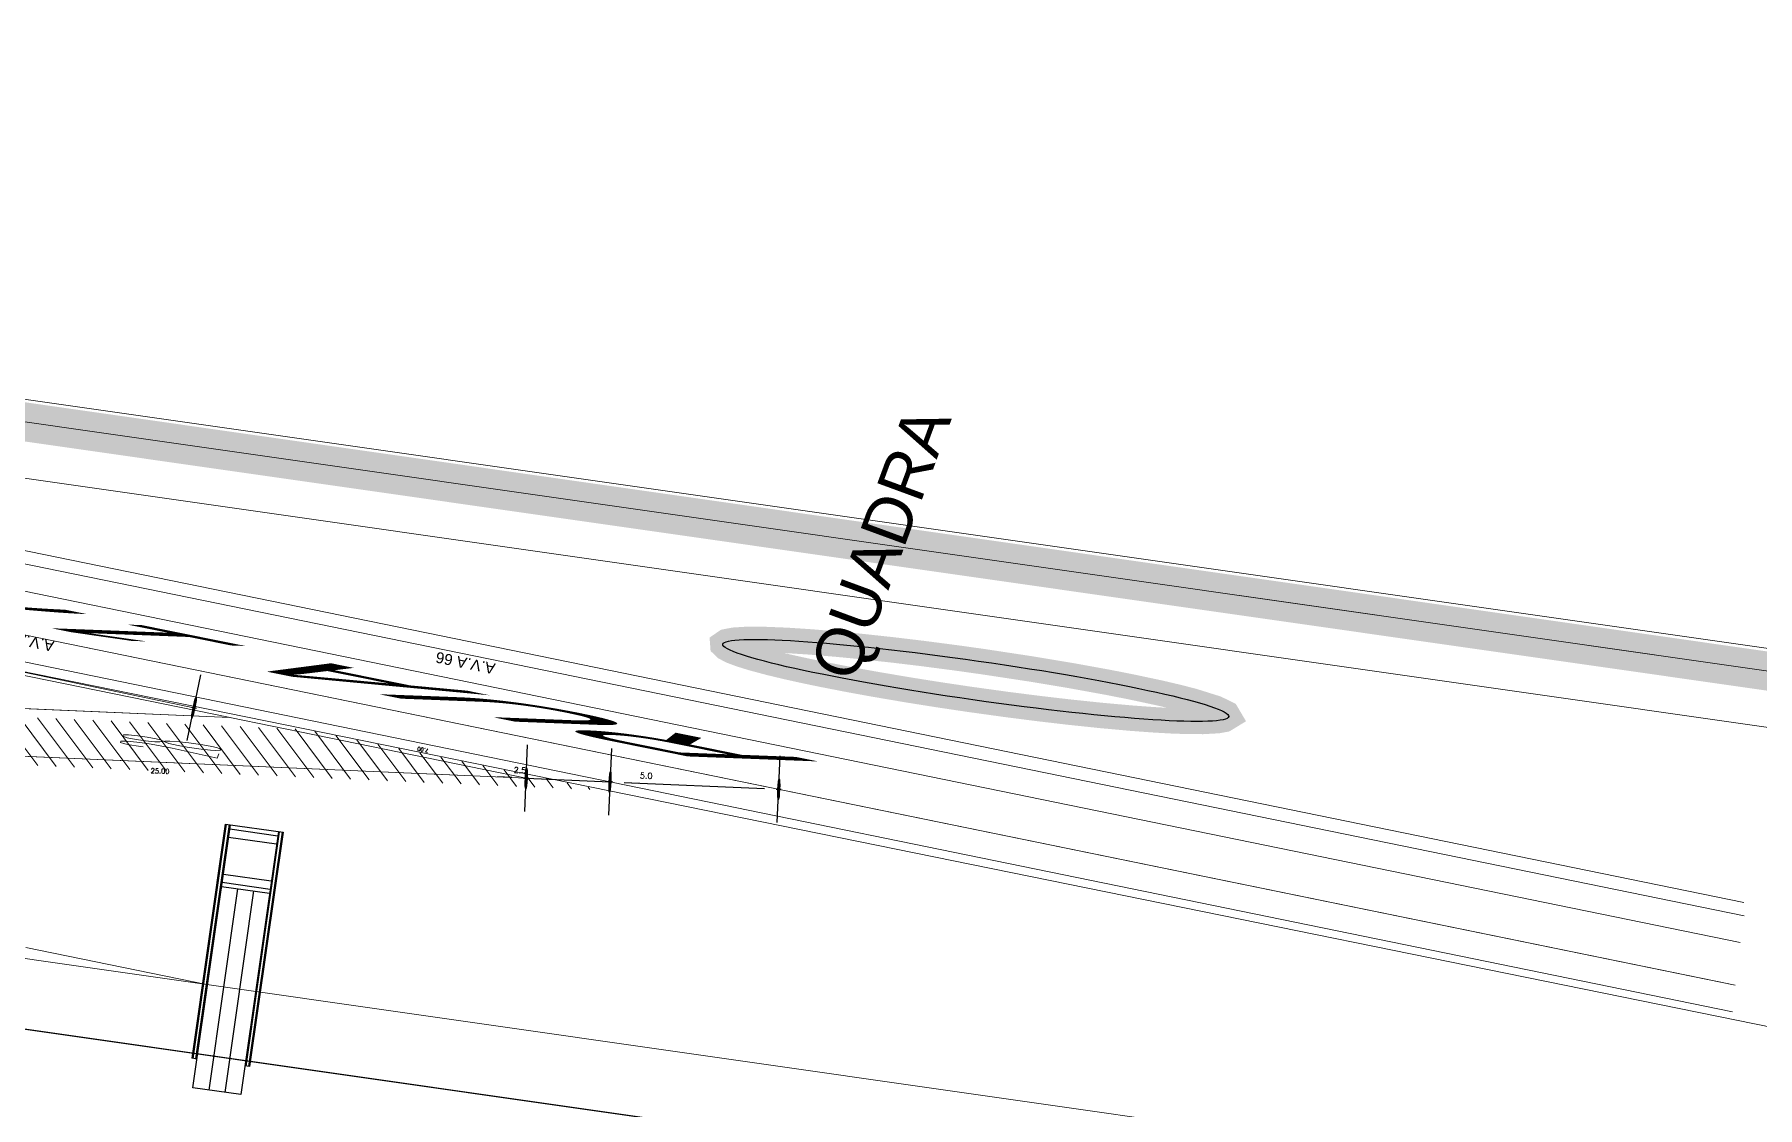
# Model space of a CAD drawing. Header units: millimetres. Extents: x -361192058 to 101130107379, y -14071650034 to 19218552450.
# Drawn here: x -135462.4 to -135199, y 40486.9 to 40651 of the extents above; entities that cross this region are included whole.
import ezdxf
from ezdxf.enums import TextEntityAlignment as Align

# ---------------------------------------------------------------- set-up
doc = ezdxf.new("R2010")
doc.units = ezdxf.units.MM
doc.header["$LTSCALE"] = 0.5
doc.linetypes.add('CONTINUO', pattern=[0])
for name, color, linetype in [('02', 2, 'Continuous'), ('Bra-Rua Calçadas', 1, 'Continuous'), ('Calçada', 1, 'Continuous'), ('Cota', 8, 'Continuous'), ('GR_PENA_FINA', 7, 'Continuous'), ('Lotes', 2, 'Continuous'), ('MOBIL-I', 251, 'Continuous'), ('Nomes de Ruas', 3, 'Continuous'), ('Numero de lotes', 5, 'Continuous'), ('númeraçãoquadras', 4, 'Continuous'), ('PISO', 8, 'Continuous'), ('TXT A.VERDES', 7, 'Continuous'), ('Área Verde Alameda etc.', 92, 'Continuous')]:
    doc.layers.add(name, color=color, linetype=linetype)
doc.styles.add('arcad1', font='romans.shx')
doc.styles.add('ARIAL', font='arial.ttf', dxfattribs={"height": 0.25})
doc.styles.add('ROMANS', font='romans', dxfattribs={"height": 0.1})
doc.styles.get("Standard").update_dxf_attribs({"font": 'txt.shx', "height": 0.12})
doc.styles.add('STYLE1', font='sanss___.ttf')
doc.dimstyles.new('BOLA100', dxfattribs={"dimscale": 0, "dimtxt": 1.9, "dimasz": 0.18, "dimexe": 0.18, "dimexo": 0.063, "dimgap": 0, "dimtad": 1, "dimzin": 4, "dimdsep": 46, "dimtxsty": 'ROMANS', "dimcen": 0.09, "dimse1": 1, "dimse2": 1, "dimsd1": 1, "dimsd2": 1, "dimclrt": 256, "dimaunit": 1, "dimadec": 4, "dimazin": 0, "dimtfac": 1.2, "dimtix": 1, "dimtmove": 2, "dimatfit": 3, "dimfxl": 0, "dimtvp": 2, "dimtolj": 1, "dimtzin": 4, "dimarcsym": 0})
doc.dimstyles.new('ESCALA50', dxfattribs={"dimtxt": 0.1, "dimasz": 0.06, "dimexe": 0.18, "dimexo": 0.06, "dimgap": 0.1, "dimtad": 1, "dimzin": 4, "dimdsep": 46, "dimtxsty": 'Standard', "dimblk1": 'BOLA', "dimblk2": 'BOLA', "dimsah": 1, "dimcen": -0.06, "dimse1": 1, "dimse2": 1, "dimclrd": 7, "dimclrt": 3, "dimadec": 0, "dimazin": 0, "dimtfac": 1, "dimtix": 1, "dimtmove": 0, "dimatfit": 3, "dimldrblk": 'BOLA', "dimfxl": 0, "dimtolj": 1, "dimtzin": 4, "dimarcsym": 0})

# ---------------------------------------------------------------- blocks, each defined once
blk = doc.blocks.new('s1')
for p, q in [((0.7674364706324468, 1.48958902927825), (0.7674364706322194, 2.098776529278439)), ((0.7674364706322194, 2.098776529278439), (2.70721772063257, 2.098776529278439)), ((0.9277489706321376, 1.414776529278242), (0.9277489706321376, 2.098776529278439)), ((2.546905220632425, 2.098776529278894), (2.54690522063288, 1.414776529278697)), ((2.70721772063257, 2.098776529278439), (2.707217720632798, 1.489589029279159)), ((0.9277489706321376, 1.938464029278293), (2.546905220632425, 1.938464029278293)), ((1.467467720632385, 1.938464029278293), (1.467467720632385, 1.414776529278242)), ((2.007186470632632, 1.938464029278293), (2.007186470632632, 1.414776529278242)), ((0.9277489706321376, 1.48958902927825), (0.7674364706324468, 1.48958902927825)), ((2.707217720632798, 1.489589029279159), (2.54690522063288, 1.489589029279159)), ((2.54690522063288, 1.414776529278242), (0.9277489706321376, 1.414776529278242))]:
    blk.add_line(p, q)
at = {"layer": 'PISO'}
for p, q in [((0.7781239706325778, 1.48958902927825), (0.7781239706325778, 2.098776529278439)), ((0.799498970632385, 1.48958902927825), (0.799498970632385, 2.098776529278439)), ((0.8956864706326542, 1.48958902927825), (0.8956864706321994, 2.098776529278439)), ((0.9170614706324614, 1.48958902927825), (0.9170614706324614, 2.098776529278439)), ((0.9277489706321376, 2.088089029278308), (2.546905220632425, 2.088089029278308)), ((2.557592720632556, 2.098776529278894), (2.557592720632556, 1.489589029279159)), ((2.578967720632363, 2.098776529278894), (2.578967720632363, 1.489589029279159)), ((2.675155220632632, 2.098776529278894), (2.675155220632632, 1.489589029279159)), ((2.69653022063244, 2.098776529278894), (2.69653022063244, 1.489589029279159)), ((0.9277489706321376, 2.066714029278501), (2.546905220632425, 2.066714029278501)), ((0.9277489706321376, 1.970526529278231), (2.546905220632425, 1.970526529277777)), ((0.9277489706321376, 1.94915152927797), (2.546905220632425, 1.949151529278424))]:
    blk.add_line(p, q, dxfattribs=at)
blk = doc.blocks.new('NUM_quadra')
at = {"color": 6, "const_width": 0.02}
blk.add_lwpolyline([(-0.0133520432061038, 0.1995538096409646), (-0.03396137207856104, 0.197095472313652), (-0.0578817124285985, 0.1914411329007772), (-0.07790545024554181, 0.1842029880920486), (-0.0980839678893761, 0.1742972611462264), (-0.1207629871017981, 0.1594249069193736), (-0.1377379490426744, 0.1450112319564166), (-0.1520556984439002, 0.1299194541657934), (-0.1625180437624446, 0.1165670856272393), (-0.1764344977441241, 0.09418528550563855), (-0.1852438537613963, 0.07539704665055813), (-0.1940684209960429, 0.04834716095183544), (-0.1985176143253418, 0.02430548914494118), (-0.2, 2.449293598294707e-17), (-0.1977479207858246, -0.02992924698156066), (-0.1921041628016216, -0.05564162681201971), (-0.1838936225002688, -0.07863291679524947), (-0.1712831141684111, -0.1032574200760946), (-0.1545538230998021, -0.126937448238237), (-0.1388948904680539, -0.143903472514972), (-0.1218702926523065, -0.1585800484576833), (-0.1045798103362554, -0.1704789232428245), (-0.08309400008057272, -0.1819213762882465), (-0.05305444697320133, -0.1928347107145593), (-0.03024527360995229, -0.1976998316242559), (-3.673940397442059e-17, -0.2), (0.03093315800827364, -0.1975933696651666), (0.06772550614199915, -0.1881841008635162), (0.1069104891608479, -0.1690270608730692), (0.1240420910364873, -0.1568870920480579), (0.1407237443089076, -0.1421155437933556), (0.1613804970022024, -0.118136934052489), (0.1736687274357323, -0.09919260612995974), (0.1869657857282061, -0.0710196801389201), (0.1962420223455323, -0.03858845249210724), (0.2, 0), (0.1989460999390915, 0.02050486086334195), (0.1943382022861565, 0.04725106487884616), (0.1870936531840374, 0.07068214016462095), (0.1741307933804454, 0.09837919900414235), (0.1635485483198982, 0.1151167769808291), (0.147166134549038, 0.1354331157505226), (0.1285083774114599, 0.1532501123493023), (0.1062576314788641, 0.1694382358043837), (0.07819320380287934, 0.1840810225934259), (0.05327206202334694, 0.1927747063485785), (0.02666753040880443, 0.1982141337591634), (1.224646799147353e-17, 0.2)], close=True, dxfattribs=at)
blk.add_circle((0, 0), 0.2)
at = {"color": 3, "insert": (-0.1114319926046001, 0.1285282569724242), "char_height": 0.038, "width": 0.2663, "attachment_point": 1, "style": 'STYLE1'}
blk.add_mtext('\\fArial|b0|i0|c0|p34;QUADRA', dxfattribs=at)
at = {"color": 3, "style": 'STYLE1'}
blk.add_attdef('00', text='', height=0.13, dxfattribs=at).set_placement((-2.886579864025407e-15, -0.1334628551621867), align=Align.CENTER)
blk = doc.blocks.new('*D1213')
at = {"layer": 'Defpoints', "color": 0, "transparency": 16777216}
for p in [(3942.305587730255, 2433.504761345103), (3942.38161867545, 2433.445559179697), (3941.776708691432, 2432.668697766891)]:
    blk.add_point(p, dxfattribs=at)
at = {"layer": 'Cota', "lineweight": 18, "transparency": 16777216, "insert": (3941.982044066935, 2433.170631010061), "char_height": 0.1, "attachment_point": 5, "rotation": 52.093577163218775, "style": 'ROMANS'}
blk.add_mtext('\\A1;7.00', dxfattribs=at)
blk = doc.blocks.new('BOLA')
for p, q in [((0, -1.43528948173695), (0, 1.435289481736959)), ((-1.435289481736952, 0), (1.435289481736952, 0))]:
    blk.add_line(p, q)
blk.add_circle((0, 3.552713678800501e-15), 0.452092417603822)
blk = doc.blocks.new('*D1215')
at = {"layer": '02', "color": 7, "lineweight": -2, "transparency": 16777216}
for p, q in [((3941.479052406399, 2432.933974201377), (3941.431728591394, 2432.970858568436)), ((3941.526376221405, 2432.897089834319), (3941.801823108972, 2432.682405449617)), ((3941.849146923978, 2432.645521082559), (3941.896470738983, 2432.6086367155))]:
    blk.add_line(p, q, dxfattribs=at)
at = {"layer": 'Defpoints', "color": 0, "transparency": 16777216}
for p in [(3941.526376221404, 2432.897089834317, -12.96344213336095), (3941.801823108972, 2432.682405449617, -12.96344213336095), (3941.801823108972, 2432.682405449617)]:
    blk.add_point(p, dxfattribs=at)
at = {"layer": '02', "color": 7, "lineweight": -2, "transparency": 16777216}
for p, xscale, yscale, zscale, rotation in [((3941.526376221405, 2432.897089834319), 0.06, 0.06, 0.06, 322.0670092267827), ((3941.801823108972, 2432.682405449617), 0.05999999999999999, 0.05999999999999999, 0.05999999999999999, 142.0670092267827)]:
    blk.add_blockref('BOLA', p, dxfattribs=dict(at, xscale=xscale, yscale=yscale, zscale=zscale, rotation=rotation))
at = {"layer": '02', "color": 3, "lineweight": 18, "transparency": 16777216, "insert": (3941.762457977345, 2432.915944481982), "char_height": 0.12, "attachment_point": 5, "rotation": 322.0670092267827}
blk.add_mtext('\\A1;2.5', dxfattribs=at)
blk = doc.blocks.new('*D1216')
at = {"layer": '02', "color": 7, "lineweight": -2, "transparency": 16777216}
blk.add_line((3941.849165869735, 2432.64554539182), (3942.310052294162, 2432.286447466903), dxfattribs=at)
at = {"layer": 'Defpoints', "color": 0, "transparency": 16777216}
for p in [(3941.801836092747, 2432.68242210819, -12.96344213336095), (3942.357381972793, 2432.249570624295, -12.96344213336095), (3942.357382021972, 2432.249570687413)]:
    blk.add_point(p, dxfattribs=at)
at = {"layer": '02', "color": 7, "lineweight": -2, "transparency": 16777216, "xscale": 0.05999999999999999, "yscale": 0.05999999999999999, "zscale": 0.05999999999999999}
for p, rotation in [((3941.801836141926, 2432.682422171309), 142.0761950572947), ((3942.357382021972, 2432.249570687413), 322.0761950572947)]:
    blk.add_blockref('BOLA', p, dxfattribs=dict(at, rotation=rotation))
at = {"layer": '02', "color": 3, "lineweight": 18, "transparency": 16777216, "insert": (3942.177947160586, 2432.592209036852), "char_height": 0.12, "attachment_point": 5, "rotation": 322.0761950572947}
blk.add_mtext('\\A1;5.0', dxfattribs=at)
blk = doc.blocks.new('*D1218')
at = {"layer": 'Defpoints', "color": 0, "transparency": 16777216}
for p in [(3939.710830234087, 2436.243906876456), (3942.485335280346, 2434.083514076242), (3942.229244693835, 2433.754627299626)]:
    blk.add_point(p, dxfattribs=at)
at = {"layer": 'Cota', "lineweight": 18, "transparency": 16777216, "insert": (3940.872710853529, 2434.87427446094), "char_height": 0.1, "attachment_point": 5, "rotation": 322.0935771647079, "style": 'ROMANS'}
blk.add_mtext('\\A1;25.00', dxfattribs=at)
blk = doc.blocks.new('*D1219')
at = {"layer": 'Defpoints', "color": 0, "transparency": 16777216}
for p in [(3938.86932126104, 2435.202320263053), (3941.643826307299, 2433.041927462841), (3941.387735720785, 2432.713040686221)]:
    blk.add_point(p, dxfattribs=at)
at = {"layer": 'Cota', "lineweight": 18, "transparency": 16777216, "insert": (3940.03120188048, 2433.832687847535), "char_height": 0.1, "attachment_point": 5, "rotation": 322.0935771647079, "style": 'ROMANS'}
blk.add_mtext('\\A1;25.00', dxfattribs=at)
blk = doc.blocks.new('APROVADO QUADRA 21.2 MBVII')
at = {"layer": '02', "lineweight": 18}
h = blk.add_hatch(dxfattribs=at)
h.set_pattern_fill('ANSI31', color=0, scale=0.15)
h.set_pattern_definition([(45, (-511.0856499866481, 197.8601509915056), (-0.3367596045400932, 0.3367596045400932), [])])
h.paths.add_polyline_path([(3938.7198009481, 2434.858487142823), (3939.324710931914, 2435.635348555367), (3942.099215978857, 2433.474955756029), (3941.494305994648, 2432.69809434238)])
at = {"layer": '02', "color": 2, "lineweight": 18}
for p, q in [((3947.748667585162, 2440.887383705422, -12.96344213336095), (3939.079389714471, 2429.506460248256)), ((3942.131646304038, 2433.673670583813, -12.96344213336095), (3947.748667585161, 2440.887383705422, -12.96344213336095))]:
    blk.add_line(p, q, dxfattribs=at)
at = {"layer": '02', "color": 7, "lineweight": 18}
blk.add_line((3942.287934068536, 2433.76934634485, -25.92760011357427), (3947.916935172368, 2440.548274580819), dxfattribs=at)
at = {"layer": '02', "lineweight": 18}
blk.add_line((3950.945031361459, 2431.145862599212), (3950.945031361459, 2403.585061513176), dxfattribs=at)
for points in [[(3890.495031361459, 2402.835061513176), (3951.695031361459, 2402.835061513176), (3951.695031361459, 2447.385061513176), (3890.495031361459, 2447.385061513176)], [(3950.945031361459, 2446.635061513176), (3930.860892071287, 2446.635061513176), (3930.860892071287, 2426.763765682708), (3950.945031361459, 2426.763765682708)], [(3918.319162526765, 2437.462682225809), (3930.839235453532, 2437.462682225809), (3930.839235453532, 2429.010110594749), (3918.319162526765, 2429.010110594749)]]:
    blk.add_lwpolyline(points, close=True, dxfattribs=at)
at = {"layer": '02', "lineweight": 18, "const_width": 0.1}
blk.add_lwpolyline([(3891.245031361459, 2403.585061513176), (3950.945031361459, 2403.585061513176), (3950.945031361459, 2446.635061513176), (3891.245031361459, 2446.635061513176)], close=True, dxfattribs=at)
at = {"layer": 'Bra-Rua Calçadas', "lineweight": 18, "elevation": -12.96344213336095}
for points in [[(3949.0792211842, 2439.047541888585), (3941.834389174891, 2429.743968567897)], [(3942.734855924801, 2429.743219861553), (3949.079117885515, 2437.902693756046)]]:
    blk.add_lwpolyline(points, dxfattribs=at)
at = {"layer": 'Calçada', "lineweight": 18}
blk.add_line((3940.412223435308, 2429.757445282555, -12.96344213336095), (3948.278564107693, 2439.850835157991, -12.96344213336095), dxfattribs=at)
blk.add_line((3940.412223435308, 2429.757445282555, -12.96344213336095), (3948.278564107693, 2439.850835157991, -12.96344213336095), dxfattribs=at)
at = {"layer": 'Calçada', "lineweight": 18, "elevation": -12.96344213336095}
for points in [[(3940.412223435308, 2429.757445282555), (3948.278564107693, 2439.850835157991, 0.4142135623729706), (3948.131177168431, 2441.035210641469), (3942.804127478914, 2445.183164818076, 0.414213562373235), (3941.619751995632, 2445.03577787934), (3933.189164785019, 2434.208715895614)], [(3940.412223435308, 2429.757445282555), (3948.278564107693, 2439.850835157991, 0.4142135623729706), (3948.131177168431, 2441.035210641469), (3942.804127478914, 2445.183164818076, 0.414213562373235), (3941.619751995763, 2445.03577787934), (3933.189164785019, 2434.208715895174)]]:
    blk.add_lwpolyline(points, format="xyb", dxfattribs=at)
for points in [[(3949.0792211842, 2439.047541888419), (3941.834389174866, 2429.743968567897)], [(3949.0792211842, 2439.047541888418), (3941.834389174915, 2429.743968567897)]]:
    blk.add_lwpolyline(points, dxfattribs=at)
at = {"layer": 'GR_PENA_FINA', "lineweight": 18}
blk.add_lwpolyline([(3933.189164785019, 2445.731969766325), (3949.07982474079, 2445.736694221705), (3949.078362615502, 2429.53211798027), (3933.189164785019, 2429.503002749845)], close=True, dxfattribs=at)
at = {"layer": 'Lotes', "linetype": 'CONTINUO', "lineweight": 18}
for p, q in [((3942.131286205439, 2433.673951247059, -12.96344213336095), (3939.356781158655, 2435.834344047534, -12.96344213336095)), ((3939.356781158655, 2435.834344047534, -12.96344213336095), (3942.131286205439, 2433.673951247059, -12.96344213336095)), ((3942.131286205521, 2433.673951246995, -12.96344213336095), (3939.356781159326, 2435.834344046946, -12.96344213336095)), ((3939.356781159326, 2435.834344046946, -12.96344213336095), (3942.131286205521, 2433.673951246995, -12.96344213336095)), ((3942.13128620539, 2433.673951246995, -12.96344213336095), (3939.356781158801, 2435.83434404747, -12.96344213336095)), ((3939.356781158801, 2435.83434404747, -12.96344213336095), (3942.13128620539, 2433.673951246995, -12.96344213336095)), ((3941.526376221094, 2432.897089833728, -12.96344213336095), (3938.751871174637, 2435.057482634204, -12.96344213336095)), ((3938.751871174637, 2435.057482634204, -12.96344213336095), (3941.526376221094, 2432.897089833728, -12.96344213336095)), ((3941.526376220847, 2432.89708983419, -12.96344213336095), (3938.751871174653, 2435.05748263414, -12.96344213336095)), ((3938.751871174653, 2435.05748263414, -12.96344213336095), (3941.526376220847, 2432.89708983419, -12.96344213336095)), ((3941.526376221897, 2432.897089833403, -12.96344213336095), (3938.751871175309, 2435.057482634402, -12.96344213336095)), ((3938.751871175309, 2435.057482634402, -12.96344213336095), (3941.526376221897, 2432.897089833403, -12.96344213336095)), ((3933.558086290316, 2434.110149119684, -12.96344213336095), (3933.189164785019, 2433.63635815989, -12.96344213336095))]:
    blk.add_line(p, q, dxfattribs=at)
at = {"layer": 'Lotes', "lineweight": 18}
for p, q in [((3942.131286205374, 2433.673951247059, -12.96344213336095), (3939.356781158655, 2435.834344047534, -12.96344213336095)), ((3939.356781159048, 2435.834344047009, -12.96344213336095), (3942.131286205439, 2433.673951247059, -12.96344213336095)), ((3942.131286205521, 2433.673951246995, -12.96344213336095), (3939.35678115913, 2435.834344046946, -12.96344213336095)), ((3939.356781159261, 2435.834344046946, -12.96344213336095), (3942.131286205521, 2433.673951246995, -12.96344213336095)), ((3942.13128620539, 2433.673951246995, -12.96344213336095), (3939.35678115867, 2435.83434404747, -12.96344213336095)), ((3939.35678115867, 2435.83434404747, -12.96344213336095), (3942.131286205521, 2433.673951246995, -12.96344213336095)), ((3941.526376221094, 2432.897089833728, -12.96344213336095), (3938.751871174833, 2435.057482633679, -12.96344213336095)), ((3938.751871174833, 2435.057482633679, -12.96344213336095), (3941.526376221094, 2432.897089833728, -12.96344213336095)), ((3941.526376220847, 2432.89708983419, -12.96344213336095), (3938.751871174456, 2435.05748263414, -12.96344213336095)), ((3938.751871174587, 2435.05748263414, -12.96344213336095), (3941.526376220847, 2432.89708983419, -12.96344213336095)), ((3941.526376221766, 2432.897089833403, -12.96344213336095), (3938.751871175309, 2435.057482634402, -12.96344213336095)), ((3938.751871175374, 2435.057482633877, -12.96344213336095), (3941.526376221766, 2432.897089833403, -12.96344213336095))]:
    blk.add_line(p, q, dxfattribs=at)
at = {"layer": 'Lotes', "lineweight": 18, "elevation": -12.96344213336095}
blk.add_lwpolyline([(3949.079066236173, 2437.330269689097), (3943.179729378385, 2429.749209512538)], dxfattribs=at)
for points in [[(3939.356781158393, 2435.834344047534), (3938.751871174703, 2435.057482633679), (3941.526376221029, 2432.897089833728), (3942.131286205374, 2433.673951247059)], [(3939.356781158605, 2435.83434404747), (3938.751871174587, 2435.05748263414), (3941.526376220913, 2432.897089833403), (3942.13128620539, 2433.673951246995)], [(3939.356781158999, 2435.83434404747), (3938.751871175047, 2435.05748263414), (3941.526376221766, 2432.897089833403), (3942.131286205521, 2433.673951246995)]]:
    blk.add_lwpolyline(points, close=True, dxfattribs=at)
at = {"layer": 'Área Verde Alameda etc.', "lineweight": 18, "elevation": -12.96344213336095}
blk.add_lwpolyline([(3940.401503593031, 2429.740973742404), (3948.278564107562, 2439.850835157991, 0.3659773819232131), (3948.23490534469, 2440.939481447033), (3948.026118090226, 2440.671344424332), (3939.504610124112, 2429.737978917028)], format="xyb", dxfattribs=at)
for points in [[(3949.0792211842, 2439.047541888585), (3941.834389174891, 2429.743968567897)], [(3942.734855924801, 2429.743219861553), (3949.079117885515, 2437.902693756046)]]:
    blk.add_lwpolyline(points, dxfattribs=at)
at = {"layer": '02', "color": 7, "lineweight": 18, "xscale": 0.06, "yscale": 0.06, "zscale": 0.06, "rotation": 232.0935771782037}
blk.add_blockref('BOLA', (3942.287934068536, 2433.76934634485, -25.92760011357427), dxfattribs=at)
at = {"layer": 'MOBIL-I', "lineweight": 18, "rotation": 270.0000000000219}
blk.add_blockref('s1', (3911.334495102236, 2433.7053317464), dxfattribs=at)
at = {"layer": 'númeraçãoquadras', "linetype": 'ByBlock', "lineweight": 18, "extrusion": (0.08441109911141861, -0.001452856403118582, 0.9964299551674841)}
ref = blk.add_blockref('NUM_quadra', (2499.349632632729, -3892.846170863195, 302.1367011243341), dxfattribs=dict(at, xscale=3.288998456163477, yscale=3.288998456163477, zscale=3.288998431060371, rotation=270.0385460285928))
ref.add_attrib('00', '22', dxfattribs={"layer": '0', "color": 3, "extrusion": (0.08441109911141861, -0.001452856403118582, 0.9964299551674841), "height": 0.4275697960377666, "rotation": 270.0385460325045, "style": 'STYLE1'}).set_placement((2498.910673845983, -3892.846466174953, 302.1367011243332), align=Align.CENTER)
at = {"color": 0, "lineweight": 13, "flags": 8}
for p in [(4700.724657799739, 2280.112525715252), (4699.57378630139, 2277.896413499706), (4702.354563138892, 2276.195041239209), (4703.672243349308, 2274.084986290777), (4699.84447394329, 2272.219426909525), (4703.048818763617, 2270.137026470893), (4703.087746051807, 2267.980265113006), (4700.652340375649, 2261.521648881858), (4700.700742594171, 2257.15925950577)]:
    blk.add_attdef('NIVEL', p, '', height=0.07500000000000001, dxfattribs=at)
for rotation, width, p in [(90, 0.7999999999988884, (4700.820527907887, 2275.752076380495)), (270, 0.5999999999989389, (4703.843667029373, 2274.902076380496)), (90, 0.7999999999988884, (4701.5574890138, 2268.502076380494)), (180, 0.5999999999989389, (4651.181659436375, 2236.193129894172))]:
    blk.add_attdef('$PORTA', text='', height=0.09000000000014552, rotation=rotation, dxfattribs=dict(at, width=width)).set_placement(p, align=Align.MIDDLE)
for p in [(4654.175996555586, 2240.463010622155), (4648.499009965404, 2240.192322980255), (4637.801231937738, 2239.384456547896), (4633.43884256165, 2239.336054329374), (4656.392108771131, 2239.312139123806), (4652.474624295089, 2237.682233784653), (4646.416609526773, 2236.987978159928), (4644.259848168886, 2236.949050871738), (4650.364569346656, 2236.364553574237)]:
    blk.add_attdef('NIVEL', p, '', height=0.07500000000000001, rotation=270, dxfattribs=at)
at = {"color": 0, "lineweight": 13, "width": 0.7999999999988884, "flags": 8}
for p in [(4652.031659436374, 2239.216269015658), (4644.781659436374, 2238.479307909745)]:
    blk.add_attdef('$PORTA', text='', height=0.09000000000014552, dxfattribs=at).set_placement(p, align=Align.MIDDLE)
at = {"layer": 'Nomes de Ruas', "lineweight": 18, "extrusion": (-0.06582025349577467, -0.05634501352956277, 0.9962393957679577), "style": 'ARIAL'}
blk.add_text('RUA 17  .', height=0.562626419420372, rotation=102.9674616402125, dxfattribs=at).set_placement((716.2422030174703, 4560.369921915271, -409.6295244704815), align=Align.MIDDLE_CENTER)
at = {"layer": 'Numero de lotes', "lineweight": 18, "style": 'arcad1'}
blk.add_text('28', height=0.2531818887391672, rotation=358.9753949972455, dxfattribs=at).set_placement((3941.279074165986, 2433.808647153343, 1.623707928351166), align=Align.MIDDLE_CENTER)
at = {"layer": 'TXT A.VERDES', "linetype": 'CONTINUO', "lineweight": 18, "char_height": 0.2901495904750165, "width": 4.557698261532617, "attachment_point": 1, "rotation": 52.557394094266726, "style": 'arcad1'}
for s, insert in [('{\\fArial|b0|i0|c0|p34;A.V.A 65}', (3943.468417753302, 2434.149414143563, 1.708539825521868)), ('{\\fArial|b0|i0|c0|p34;A.V.A 66}', (3944.809024191592, 2433.017351311195, 1.708539825521868))]:
    blk.add_mtext(s, dxfattribs=dict(at, insert=insert))
at = {"layer": '02', "color": 0, "lineweight": 18}
for p1, p2, distance, text, picture, middle in [((3941.526376221404, 2432.897089834317, -25.9268842667219), (3941.801823108971, 2432.682405449616, -25.9268842667219), 1.2764385984222967e-12, '2.5', '*D1215', (3941.762457977345, 2432.915944481982, -12.96344213336095)), ((3941.801836092748, 2432.68242210819, -25.9268842667219), (3942.357381972793, 2432.249570624295, -25.9268842667219), 8.001543208251219e-08, '5.0', '*D1216', (3942.177947160586, 2432.592209036852, -12.96344213336095))]:
    dim = blk.add_aligned_dim(p1=p1, p2=p2, distance=distance, text=text, dimstyle='ESCALA50', override={"dimfxl": 0.18}, dxfattribs=at)
    dim.commit()
    dim.dimension.update_dxf_attribs({"geometry": picture, "text_midpoint": middle})
at = {"layer": 'Cota', "lineweight": 18}
for base, p1, p2, picture, middle in [((3942.229244693835, 2433.754627299626, -12.96344213336095), (3939.710830234086, 2436.243906876456, -12.96344213336095), (3942.485335280346, 2434.083514076242, -12.96344213336095), '*D1218', (3940.872710853529, 2434.87427446094, -12.96344213336095)), ((3941.387735720785, 2432.713040686221, -12.96344213336095), (3938.869321261039, 2435.202320263053, -12.96344213336095), (3941.643826307299, 2433.041927462841, -12.96344213336095), '*D1219', (3940.03120188048, 2433.832687847535, -12.96344213336095))]:
    dim = blk.add_linear_dim(base=base, p1=p1, p2=p2, angle=142.0935771647079, text='25.00', dimstyle='BOLA100', override={"dimscale": 1}, dxfattribs=at)
    dim.commit()
    dim.dimension.update_dxf_attribs({"geometry": picture, "text_midpoint": middle})
dim = blk.add_linear_dim(base=(3942.305587730255, 2433.504761345103, -12.96344213336095), p1=(3941.776708691432, 2432.668697766891, -12.96344213336095), p2=(3942.381618675451, 2433.445559179697, -12.96344213336095), angle=232.0935771632188, text='7.00', dimstyle='BOLA100', override={"dimscale": 1, "dimtmove": 0}, dxfattribs=at)
dim.commit()
dim.dimension.update_dxf_attribs({"geometry": '*D1213', "text_midpoint": (3942.021494827872, 2433.139912327446, -12.96344213336095), "dimtype": 128})

msp = doc.modelspace()

# ---------------------------------------------------------------- block references
at = {"layer": '02', "color": 0, "lineweight": 30, "xscale": -4.574818403918471, "yscale": -59.40450511825884, "zscale": 4.574818403918471, "rotation": 261.8606972171988}
msp.add_blockref('APROVADO QUADRA 21.2 MBVII', (5129.041144779691, 2225.201435725194), dxfattribs=at)

doc.saveas('drawing.dxf')
